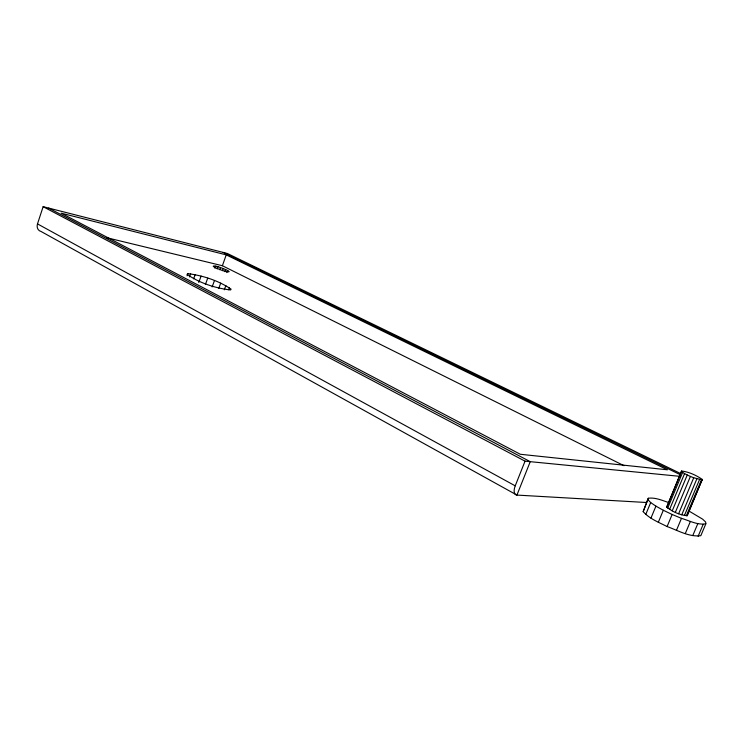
<?xml version="1.0" encoding="UTF-8"?>
<svg xmlns="http://www.w3.org/2000/svg" width="743" height="743" viewBox="0 0 743 743"><rect width="100%" height="100%" fill="white"/><g stroke="black" fill="none" stroke-linecap="round" stroke-linejoin="round"><path stroke-width="1.11" d="M666.712 507.135L681.582 471.016C688.937 471.879 696.191 475.232 702.265 479.421L687.303 515.67C679.947 515.252 672.48 511.676 666.712 507.135L681.582 471.016M689.783 511.528L702.599 519.143L705.627 521.995L705.85 523.796L700.816 535.694C689.095 537.235 677.857 530.363 667.093 526.555C658.8 522.283 649.475 518.809 643.178 511.648L648.286 498.247C655.475 497.262 662.45 500.578 669.174 502.695M643.178 511.648L648.286 498.247M646.531 502.509L516.924 495.079L40.976 231.435A6.603 5.591 -59.3 0 1 37.494 223.894L43.131 206.684L227.349 253.484L680.672 473.579M214.959 268.316L215.721 266.161C217.337 266.04 235.596 273.025 226.726 271.678C225.073 271.817 206.656 264.74 215.721 266.161M217.216 268.92L217.968 266.774M219.779 269.737L220.532 267.591M624.027 465.703L222.398 265.734L226.216 254.868L61.158 213.167L520.323 454.27L667.428 469.79L226.216 254.868M222.408 270.684L223.16 268.539M224.832 271.659L225.593 269.523M226.838 272.588L227.599 270.443M187.032 275.792L187.821 273.638C202.923 275.532 218.47 280.585 231.092 289.148L230.609 289.965C215.424 288.228 199.635 283.111 187.078 274.362L187.821 273.638M189.456 276.916L190.635 273.712M193.644 278.82L195.205 274.557M198.762 282.461L201.093 276.108M205.384 284.523L207.715 278.179M212.126 286.937L214.458 280.603M218.748 288.433L220.708 283.139M224.293 289.798L225.863 285.553M228.649 289.751L229.438 287.625M48.648 208.086L530.242 461.672L516.924 495.079A9.752 4.876 -61.8 0 1 515.224 485.848L525.041 461.162L679.938 476.337M645.751 514.462L650.692 502.574L648.072 499.853M650.942 518.122L655.93 506.159L650.692 502.574M658.307 522.292L663.323 510.265L655.93 506.159M667.688 508.119L682.622 472.409L681.6 471.517M669.592 509.41L684.572 473.607L682.622 472.409M672.229 510.859L687.256 474.991L684.572 473.607M667.093 526.555L672.146 514.481L663.323 510.265M675.35 512.345L690.405 476.43L687.256 474.991M678.638 513.71L693.721 477.777L702.339 479.95M681.749 514.815L696.841 478.891M676.399 530.446L681.48 518.354C689.337 520.62 697.491 525.292 705.85 523.796M684.405 515.549L699.497 479.672M686.318 515.846L701.383 480.034M687.712 513.998L702.265 479.421M685.278 533.567L690.368 521.493M692.764 535.592L697.853 523.555M698.114 536.316L703.184 524.344M106.528 237.658L222.398 265.734M690.405 476.43L693.721 477.777M672.146 514.481L681.48 518.354M223.225 252.434L680.374 474.749M43.131 206.684L525.041 461.162M37.494 223.894L515.224 485.848M687.275 515.048L687.303 515.67"/></g></svg>
